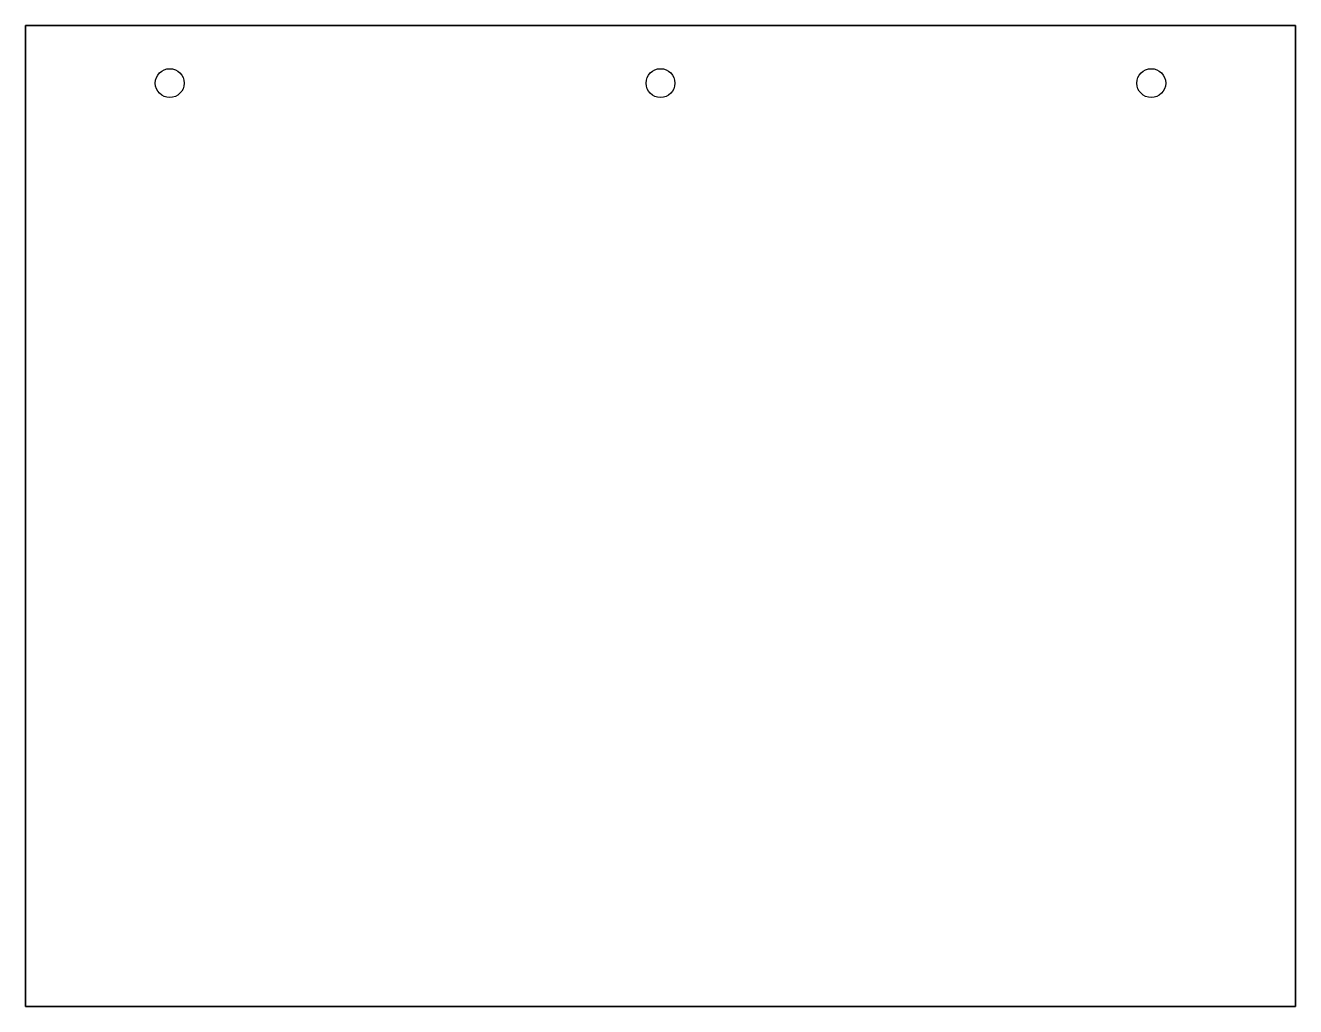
# Model space of a CAD drawing. Header units: inches. Extents: x -5.5 to 5.5, y -4.5 to 4.
import ezdxf

# ---------------------------------------------------------------- set-up
doc = ezdxf.new("R2010")
doc.units = ezdxf.units.IN
doc.layers.get('0').update_dxf_attribs({"linetype": 'CONTINUOUS'})

msp = doc.modelspace()

# ---------------------------------------------------------------- linework, layer by layer
for points in [[(5.5, -4.5), (-5.5, -4.5), (-5.5, 4), (5.5, 4)], [(5.5, 4), (-5.5, 4), (-5.5, -4.5), (5.5, -4.5)]]:
    msp.add_lwpolyline(points, close=True)
for centre in [(-4.25, 3.5), (-4.25, 3.5), (0, 3.5), (0, 3.5), (4.25, 3.5), (4.25, 3.5)]:
    msp.add_circle(centre, 0.125)

doc.saveas('drawing.dxf')
